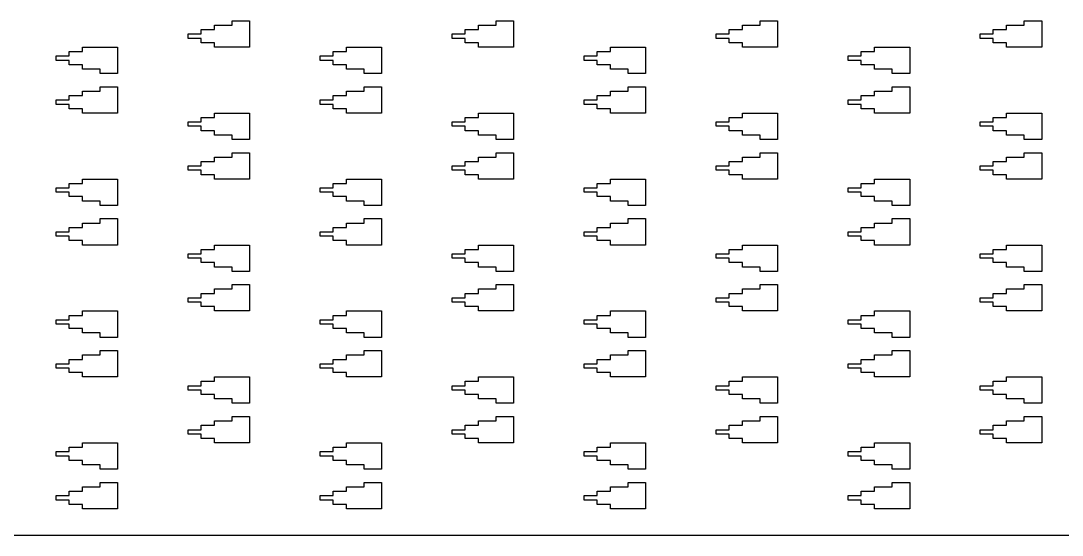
# Model space of a CAD drawing. Extents: x -38350 to 38650, y -35000 to 36000.
# Drawn here: x 992 to 1228.7, y -35000 to -34883 of the extents above; entities that cross this region are included whole.
import ezdxf

# ---------------------------------------------------------------- set-up
doc = ezdxf.new("R2010")
doc.units = 0
doc.header["$MEASUREMENT"] = 0

msp = doc.modelspace()

# ---------------------------------------------------------------- linework, layer by layer
for p, q in [((1040, -34884), (1040, -34883)), ((1040, -34883), (1044, -34883)), ((1044, -34883), (1044, -34889)), ((1100, -34884), (1100, -34883)), ((1100, -34883), (1104, -34883)), ((1104, -34883), (1104, -34889)), ((1160, -34884), (1160, -34883)), ((1160, -34883), (1164, -34883)), ((1164, -34883), (1164, -34889)), ((1220, -34884), (1220, -34883)), ((1220, -34883), (1224, -34883)), ((1224, -34883), (1224, -34889)), ((1033, -34886), (1033, -34885)), ((1033, -34885), (1036, -34885)), ((1036, -34885), (1036, -34884)), ((1036, -34884), (1040, -34884)), ((1093, -34886), (1093, -34885)), ((1093, -34885), (1096, -34885)), ((1096, -34885), (1096, -34884)), ((1096, -34884), (1100, -34884)), ((1153, -34886), (1153, -34885)), ((1153, -34885), (1156, -34885)), ((1156, -34885), (1156, -34884)), ((1156, -34884), (1160, -34884)), ((1213, -34886), (1213, -34885)), ((1213, -34885), (1216, -34885)), ((1216, -34885), (1216, -34884)), ((1216, -34884), (1220, -34884)), ((1030, -34887), (1030, -34886)), ((1030, -34886), (1033, -34886)), ((1033, -34887), (1030, -34887)), ((1033, -34888), (1033, -34887)), ((1036, -34888), (1033, -34888)), ((1036, -34889), (1036, -34888)), ((1090, -34887), (1090, -34886)), ((1090, -34886), (1093, -34886)), ((1093, -34887), (1090, -34887)), ((1093, -34888), (1093, -34887)), ((1096, -34888), (1093, -34888)), ((1096, -34889), (1096, -34888)), ((1150, -34887), (1150, -34886)), ((1150, -34886), (1153, -34886)), ((1153, -34887), (1150, -34887)), ((1153, -34888), (1153, -34887)), ((1156, -34888), (1153, -34888)), ((1156, -34889), (1156, -34888)), ((1210, -34887), (1210, -34886)), ((1210, -34886), (1213, -34886)), ((1213, -34887), (1210, -34887)), ((1213, -34888), (1213, -34887)), ((1216, -34888), (1213, -34888)), ((1216, -34889), (1216, -34888)), ((1003, -34891), (1003, -34890)), ((1003, -34890), (1006, -34890)), ((1006, -34890), (1006, -34889)), ((1006, -34889), (1014, -34889)), ((1014, -34889), (1014, -34895)), ((1044, -34889), (1036, -34889)), ((1063, -34891), (1063, -34890)), ((1063, -34890), (1066, -34890)), ((1066, -34890), (1066, -34889)), ((1066, -34889), (1074, -34889)), ((1074, -34889), (1074, -34895)), ((1104, -34889), (1096, -34889)), ((1123, -34891), (1123, -34890)), ((1123, -34890), (1126, -34890)), ((1126, -34890), (1126, -34889)), ((1126, -34889), (1134, -34889)), ((1134, -34889), (1134, -34895)), ((1164, -34889), (1156, -34889)), ((1183, -34891), (1183, -34890)), ((1183, -34890), (1186, -34890)), ((1186, -34890), (1186, -34889)), ((1186, -34889), (1194, -34889)), ((1194, -34889), (1194, -34895)), ((1224, -34889), (1216, -34889)), ((1000, -34892), (1000, -34891)), ((1000, -34891), (1003, -34891)), ((1003, -34892), (1000, -34892)), ((1003, -34893), (1003, -34892)), ((1060, -34892), (1060, -34891)), ((1060, -34891), (1063, -34891)), ((1063, -34892), (1060, -34892)), ((1063, -34893), (1063, -34892)), ((1120, -34892), (1120, -34891)), ((1120, -34891), (1123, -34891)), ((1123, -34892), (1120, -34892)), ((1123, -34893), (1123, -34892)), ((1180, -34892), (1180, -34891)), ((1180, -34891), (1183, -34891)), ((1183, -34892), (1180, -34892)), ((1183, -34893), (1183, -34892)), ((1006, -34893), (1003, -34893)), ((1006, -34894), (1006, -34893)), ((1010, -34894), (1006, -34894)), ((1010, -34895), (1010, -34894)), ((1014, -34895), (1010, -34895)), ((1066, -34893), (1063, -34893)), ((1066, -34894), (1066, -34893)), ((1070, -34894), (1066, -34894)), ((1070, -34895), (1070, -34894)), ((1074, -34895), (1070, -34895)), ((1126, -34893), (1123, -34893)), ((1126, -34894), (1126, -34893)), ((1130, -34894), (1126, -34894)), ((1130, -34895), (1130, -34894)), ((1134, -34895), (1130, -34895)), ((1186, -34893), (1183, -34893)), ((1186, -34894), (1186, -34893)), ((1190, -34894), (1186, -34894)), ((1190, -34895), (1190, -34894)), ((1194, -34895), (1190, -34895)), ((1003, -34901), (1003, -34900)), ((1003, -34900), (1006, -34900)), ((1006, -34900), (1006, -34899)), ((1006, -34899), (1010, -34899)), ((1010, -34899), (1010, -34898)), ((1010, -34898), (1014, -34898)), ((1014, -34898), (1014, -34904)), ((1063, -34901), (1063, -34900)), ((1063, -34900), (1066, -34900)), ((1066, -34900), (1066, -34899)), ((1066, -34899), (1070, -34899)), ((1070, -34899), (1070, -34898)), ((1070, -34898), (1074, -34898)), ((1074, -34898), (1074, -34904)), ((1123, -34901), (1123, -34900)), ((1123, -34900), (1126, -34900)), ((1126, -34900), (1126, -34899)), ((1126, -34899), (1130, -34899)), ((1130, -34899), (1130, -34898)), ((1130, -34898), (1134, -34898)), ((1134, -34898), (1134, -34904)), ((1183, -34901), (1183, -34900)), ((1183, -34900), (1186, -34900)), ((1186, -34900), (1186, -34899)), ((1186, -34899), (1190, -34899)), ((1190, -34899), (1190, -34898)), ((1190, -34898), (1194, -34898)), ((1194, -34898), (1194, -34904)), ((1000, -34902), (1000, -34901)), ((1000, -34901), (1003, -34901)), ((1003, -34902), (1000, -34902)), ((1003, -34903), (1003, -34902)), ((1060, -34902), (1060, -34901)), ((1060, -34901), (1063, -34901)), ((1063, -34902), (1060, -34902)), ((1063, -34903), (1063, -34902)), ((1120, -34902), (1120, -34901)), ((1120, -34901), (1123, -34901)), ((1123, -34902), (1120, -34902)), ((1123, -34903), (1123, -34902)), ((1180, -34902), (1180, -34901)), ((1180, -34901), (1183, -34901)), ((1183, -34902), (1180, -34902)), ((1183, -34903), (1183, -34902)), ((1006, -34903), (1003, -34903)), ((1006, -34904), (1006, -34903)), ((1014, -34904), (1006, -34904)), ((1036, -34905), (1036, -34904)), ((1036, -34904), (1044, -34904)), ((1044, -34904), (1044, -34910)), ((1066, -34903), (1063, -34903)), ((1066, -34904), (1066, -34903)), ((1074, -34904), (1066, -34904)), ((1096, -34905), (1096, -34904)), ((1096, -34904), (1104, -34904)), ((1104, -34904), (1104, -34910)), ((1126, -34903), (1123, -34903)), ((1126, -34904), (1126, -34903)), ((1134, -34904), (1126, -34904)), ((1156, -34905), (1156, -34904)), ((1156, -34904), (1164, -34904)), ((1164, -34904), (1164, -34910)), ((1186, -34903), (1183, -34903)), ((1186, -34904), (1186, -34903)), ((1194, -34904), (1186, -34904)), ((1216, -34905), (1216, -34904)), ((1216, -34904), (1224, -34904)), ((1224, -34904), (1224, -34910)), ((1030, -34907), (1030, -34906)), ((1030, -34906), (1033, -34906)), ((1033, -34907), (1030, -34907)), ((1033, -34906), (1033, -34905)), ((1033, -34905), (1036, -34905)), ((1033, -34908), (1033, -34907)), ((1090, -34907), (1090, -34906)), ((1090, -34906), (1093, -34906)), ((1093, -34907), (1090, -34907)), ((1093, -34906), (1093, -34905)), ((1093, -34905), (1096, -34905)), ((1093, -34908), (1093, -34907)), ((1150, -34907), (1150, -34906)), ((1150, -34906), (1153, -34906)), ((1153, -34907), (1150, -34907)), ((1153, -34906), (1153, -34905)), ((1153, -34905), (1156, -34905)), ((1153, -34908), (1153, -34907)), ((1210, -34907), (1210, -34906)), ((1210, -34906), (1213, -34906)), ((1213, -34907), (1210, -34907)), ((1213, -34906), (1213, -34905)), ((1213, -34905), (1216, -34905)), ((1213, -34908), (1213, -34907)), ((1036, -34908), (1033, -34908)), ((1036, -34909), (1036, -34908)), ((1040, -34909), (1036, -34909)), ((1040, -34910), (1040, -34909)), ((1096, -34908), (1093, -34908)), ((1096, -34909), (1096, -34908)), ((1100, -34909), (1096, -34909)), ((1100, -34910), (1100, -34909)), ((1156, -34908), (1153, -34908)), ((1156, -34909), (1156, -34908)), ((1160, -34909), (1156, -34909)), ((1160, -34910), (1160, -34909)), ((1216, -34908), (1213, -34908)), ((1216, -34909), (1216, -34908)), ((1220, -34909), (1216, -34909)), ((1220, -34910), (1220, -34909)), ((1044, -34910), (1040, -34910)), ((1104, -34910), (1100, -34910)), ((1164, -34910), (1160, -34910)), ((1224, -34910), (1220, -34910)), ((1036, -34915), (1036, -34914)), ((1036, -34914), (1040, -34914)), ((1040, -34914), (1040, -34913)), ((1040, -34913), (1044, -34913)), ((1044, -34913), (1044, -34919)), ((1096, -34915), (1096, -34914)), ((1096, -34914), (1100, -34914)), ((1100, -34914), (1100, -34913)), ((1100, -34913), (1104, -34913)), ((1104, -34913), (1104, -34919)), ((1156, -34915), (1156, -34914)), ((1156, -34914), (1160, -34914)), ((1160, -34914), (1160, -34913)), ((1160, -34913), (1164, -34913)), ((1164, -34913), (1164, -34919)), ((1216, -34915), (1216, -34914)), ((1216, -34914), (1220, -34914)), ((1220, -34914), (1220, -34913)), ((1220, -34913), (1224, -34913)), ((1224, -34913), (1224, -34919)), ((1030, -34917), (1030, -34916)), ((1030, -34916), (1033, -34916)), ((1033, -34916), (1033, -34915)), ((1033, -34915), (1036, -34915)), ((1090, -34917), (1090, -34916)), ((1090, -34916), (1093, -34916)), ((1093, -34916), (1093, -34915)), ((1093, -34915), (1096, -34915)), ((1150, -34917), (1150, -34916)), ((1150, -34916), (1153, -34916)), ((1153, -34916), (1153, -34915)), ((1153, -34915), (1156, -34915)), ((1210, -34917), (1210, -34916)), ((1210, -34916), (1213, -34916)), ((1213, -34916), (1213, -34915)), ((1213, -34915), (1216, -34915)), ((1033, -34917), (1030, -34917)), ((1033, -34918), (1033, -34917)), ((1036, -34918), (1033, -34918)), ((1036, -34919), (1036, -34918)), ((1093, -34917), (1090, -34917)), ((1093, -34918), (1093, -34917)), ((1096, -34918), (1093, -34918)), ((1096, -34919), (1096, -34918)), ((1153, -34917), (1150, -34917)), ((1153, -34918), (1153, -34917)), ((1156, -34918), (1153, -34918)), ((1156, -34919), (1156, -34918)), ((1213, -34917), (1210, -34917)), ((1213, -34918), (1213, -34917)), ((1216, -34918), (1213, -34918)), ((1216, -34919), (1216, -34918)), ((1000, -34922), (1000, -34921)), ((1000, -34921), (1003, -34921)), ((1003, -34921), (1003, -34920)), ((1003, -34920), (1006, -34920)), ((1006, -34920), (1006, -34919)), ((1006, -34919), (1014, -34919)), ((1014, -34919), (1014, -34925)), ((1044, -34919), (1036, -34919)), ((1060, -34922), (1060, -34921)), ((1060, -34921), (1063, -34921)), ((1063, -34921), (1063, -34920)), ((1063, -34920), (1066, -34920)), ((1066, -34920), (1066, -34919)), ((1066, -34919), (1074, -34919)), ((1074, -34919), (1074, -34925)), ((1104, -34919), (1096, -34919)), ((1120, -34922), (1120, -34921)), ((1120, -34921), (1123, -34921)), ((1123, -34921), (1123, -34920)), ((1123, -34920), (1126, -34920)), ((1126, -34920), (1126, -34919)), ((1126, -34919), (1134, -34919)), ((1134, -34919), (1134, -34925)), ((1164, -34919), (1156, -34919)), ((1180, -34922), (1180, -34921)), ((1180, -34921), (1183, -34921)), ((1183, -34921), (1183, -34920)), ((1183, -34920), (1186, -34920)), ((1186, -34920), (1186, -34919)), ((1186, -34919), (1194, -34919)), ((1194, -34919), (1194, -34925)), ((1224, -34919), (1216, -34919)), ((1003, -34922), (1000, -34922)), ((1003, -34923), (1003, -34922)), ((1006, -34923), (1003, -34923)), ((1006, -34924), (1006, -34923)), ((1063, -34922), (1060, -34922)), ((1063, -34923), (1063, -34922)), ((1066, -34923), (1063, -34923)), ((1066, -34924), (1066, -34923)), ((1123, -34922), (1120, -34922)), ((1123, -34923), (1123, -34922)), ((1126, -34923), (1123, -34923)), ((1126, -34924), (1126, -34923)), ((1183, -34922), (1180, -34922)), ((1183, -34923), (1183, -34922)), ((1186, -34923), (1183, -34923)), ((1186, -34924), (1186, -34923)), ((1010, -34924), (1006, -34924)), ((1010, -34925), (1010, -34924)), ((1014, -34925), (1010, -34925)), ((1070, -34924), (1066, -34924)), ((1070, -34925), (1070, -34924)), ((1074, -34925), (1070, -34925)), ((1130, -34924), (1126, -34924)), ((1130, -34925), (1130, -34924)), ((1134, -34925), (1130, -34925)), ((1190, -34924), (1186, -34924)), ((1190, -34925), (1190, -34924)), ((1194, -34925), (1190, -34925)), ((1010, -34929), (1010, -34928)), ((1010, -34928), (1014, -34928)), ((1014, -34928), (1014, -34934)), ((1070, -34929), (1070, -34928)), ((1070, -34928), (1074, -34928)), ((1074, -34928), (1074, -34934)), ((1130, -34929), (1130, -34928)), ((1130, -34928), (1134, -34928)), ((1134, -34928), (1134, -34934)), ((1190, -34929), (1190, -34928)), ((1190, -34928), (1194, -34928)), ((1194, -34928), (1194, -34934)), ((1003, -34931), (1003, -34930)), ((1003, -34930), (1006, -34930)), ((1006, -34930), (1006, -34929)), ((1006, -34929), (1010, -34929)), ((1063, -34931), (1063, -34930)), ((1063, -34930), (1066, -34930)), ((1066, -34930), (1066, -34929)), ((1066, -34929), (1070, -34929)), ((1123, -34931), (1123, -34930)), ((1123, -34930), (1126, -34930)), ((1126, -34930), (1126, -34929)), ((1126, -34929), (1130, -34929)), ((1183, -34931), (1183, -34930)), ((1183, -34930), (1186, -34930)), ((1186, -34930), (1186, -34929)), ((1186, -34929), (1190, -34929)), ((1000, -34932), (1000, -34931)), ((1000, -34931), (1003, -34931)), ((1003, -34932), (1000, -34932)), ((1003, -34933), (1003, -34932)), ((1006, -34933), (1003, -34933)), ((1006, -34934), (1006, -34933)), ((1060, -34932), (1060, -34931)), ((1060, -34931), (1063, -34931)), ((1063, -34932), (1060, -34932)), ((1063, -34933), (1063, -34932)), ((1066, -34933), (1063, -34933)), ((1066, -34934), (1066, -34933)), ((1120, -34932), (1120, -34931)), ((1120, -34931), (1123, -34931)), ((1123, -34932), (1120, -34932)), ((1123, -34933), (1123, -34932)), ((1126, -34933), (1123, -34933)), ((1126, -34934), (1126, -34933)), ((1180, -34932), (1180, -34931)), ((1180, -34931), (1183, -34931)), ((1183, -34932), (1180, -34932)), ((1183, -34933), (1183, -34932)), ((1186, -34933), (1183, -34933)), ((1186, -34934), (1186, -34933)), ((1014, -34934), (1006, -34934)), ((1033, -34936), (1033, -34935)), ((1033, -34935), (1036, -34935)), ((1036, -34935), (1036, -34934)), ((1036, -34934), (1044, -34934)), ((1044, -34934), (1044, -34940)), ((1074, -34934), (1066, -34934)), ((1093, -34936), (1093, -34935)), ((1093, -34935), (1096, -34935)), ((1096, -34935), (1096, -34934)), ((1096, -34934), (1104, -34934)), ((1104, -34934), (1104, -34940)), ((1134, -34934), (1126, -34934)), ((1153, -34936), (1153, -34935)), ((1153, -34935), (1156, -34935)), ((1156, -34935), (1156, -34934)), ((1156, -34934), (1164, -34934)), ((1164, -34934), (1164, -34940)), ((1194, -34934), (1186, -34934)), ((1213, -34936), (1213, -34935)), ((1213, -34935), (1216, -34935)), ((1216, -34935), (1216, -34934)), ((1216, -34934), (1224, -34934)), ((1224, -34934), (1224, -34940)), ((1030, -34937), (1030, -34936)), ((1030, -34936), (1033, -34936)), ((1033, -34937), (1030, -34937)), ((1033, -34938), (1033, -34937)), ((1090, -34937), (1090, -34936)), ((1090, -34936), (1093, -34936)), ((1093, -34937), (1090, -34937)), ((1093, -34938), (1093, -34937)), ((1150, -34937), (1150, -34936)), ((1150, -34936), (1153, -34936)), ((1153, -34937), (1150, -34937)), ((1153, -34938), (1153, -34937)), ((1210, -34937), (1210, -34936)), ((1210, -34936), (1213, -34936)), ((1213, -34937), (1210, -34937)), ((1213, -34938), (1213, -34937)), ((1036, -34938), (1033, -34938)), ((1036, -34939), (1036, -34938)), ((1040, -34939), (1036, -34939)), ((1040, -34940), (1040, -34939)), ((1044, -34940), (1040, -34940)), ((1096, -34938), (1093, -34938)), ((1096, -34939), (1096, -34938)), ((1100, -34939), (1096, -34939)), ((1100, -34940), (1100, -34939)), ((1104, -34940), (1100, -34940)), ((1156, -34938), (1153, -34938)), ((1156, -34939), (1156, -34938)), ((1160, -34939), (1156, -34939)), ((1160, -34940), (1160, -34939)), ((1164, -34940), (1160, -34940)), ((1216, -34938), (1213, -34938)), ((1216, -34939), (1216, -34938)), ((1220, -34939), (1216, -34939)), ((1220, -34940), (1220, -34939)), ((1224, -34940), (1220, -34940)), ((1033, -34946), (1033, -34945)), ((1033, -34945), (1036, -34945)), ((1036, -34945), (1036, -34944)), ((1036, -34944), (1040, -34944)), ((1040, -34944), (1040, -34943)), ((1040, -34943), (1044, -34943)), ((1044, -34943), (1044, -34949)), ((1093, -34946), (1093, -34945)), ((1093, -34945), (1096, -34945)), ((1096, -34945), (1096, -34944)), ((1096, -34944), (1100, -34944)), ((1100, -34944), (1100, -34943)), ((1100, -34943), (1104, -34943)), ((1104, -34943), (1104, -34949)), ((1153, -34946), (1153, -34945)), ((1153, -34945), (1156, -34945)), ((1156, -34945), (1156, -34944)), ((1156, -34944), (1160, -34944)), ((1160, -34944), (1160, -34943)), ((1160, -34943), (1164, -34943)), ((1164, -34943), (1164, -34949)), ((1213, -34946), (1213, -34945)), ((1213, -34945), (1216, -34945)), ((1216, -34945), (1216, -34944)), ((1216, -34944), (1220, -34944)), ((1220, -34944), (1220, -34943)), ((1220, -34943), (1224, -34943)), ((1224, -34943), (1224, -34949)), ((1030, -34947), (1030, -34946)), ((1030, -34946), (1033, -34946)), ((1033, -34947), (1030, -34947)), ((1033, -34948), (1033, -34947)), ((1090, -34947), (1090, -34946)), ((1090, -34946), (1093, -34946)), ((1093, -34947), (1090, -34947)), ((1093, -34948), (1093, -34947)), ((1150, -34947), (1150, -34946)), ((1150, -34946), (1153, -34946)), ((1153, -34947), (1150, -34947)), ((1153, -34948), (1153, -34947)), ((1210, -34947), (1210, -34946)), ((1210, -34946), (1213, -34946)), ((1213, -34947), (1210, -34947)), ((1213, -34948), (1213, -34947)), ((1006, -34950), (1006, -34949)), ((1006, -34949), (1014, -34949)), ((1014, -34949), (1014, -34955)), ((1036, -34948), (1033, -34948)), ((1036, -34949), (1036, -34948)), ((1044, -34949), (1036, -34949)), ((1066, -34950), (1066, -34949)), ((1066, -34949), (1074, -34949)), ((1074, -34949), (1074, -34955)), ((1096, -34948), (1093, -34948)), ((1096, -34949), (1096, -34948)), ((1104, -34949), (1096, -34949)), ((1126, -34950), (1126, -34949)), ((1126, -34949), (1134, -34949)), ((1134, -34949), (1134, -34955)), ((1156, -34948), (1153, -34948)), ((1156, -34949), (1156, -34948)), ((1164, -34949), (1156, -34949)), ((1186, -34950), (1186, -34949)), ((1186, -34949), (1194, -34949)), ((1194, -34949), (1194, -34955)), ((1216, -34948), (1213, -34948)), ((1216, -34949), (1216, -34948)), ((1224, -34949), (1216, -34949)), ((1000, -34952), (1000, -34951)), ((1000, -34951), (1003, -34951)), ((1003, -34952), (1000, -34952)), ((1003, -34951), (1003, -34950)), ((1003, -34950), (1006, -34950)), ((1003, -34953), (1003, -34952)), ((1060, -34952), (1060, -34951)), ((1060, -34951), (1063, -34951)), ((1063, -34952), (1060, -34952)), ((1063, -34951), (1063, -34950)), ((1063, -34950), (1066, -34950)), ((1063, -34953), (1063, -34952)), ((1120, -34952), (1120, -34951)), ((1120, -34951), (1123, -34951)), ((1123, -34952), (1120, -34952)), ((1123, -34951), (1123, -34950)), ((1123, -34950), (1126, -34950)), ((1123, -34953), (1123, -34952)), ((1180, -34952), (1180, -34951)), ((1180, -34951), (1183, -34951)), ((1183, -34952), (1180, -34952)), ((1183, -34951), (1183, -34950)), ((1183, -34950), (1186, -34950)), ((1183, -34953), (1183, -34952)), ((1006, -34953), (1003, -34953)), ((1006, -34954), (1006, -34953)), ((1010, -34954), (1006, -34954)), ((1010, -34955), (1010, -34954)), ((1066, -34953), (1063, -34953)), ((1066, -34954), (1066, -34953)), ((1070, -34954), (1066, -34954)), ((1070, -34955), (1070, -34954)), ((1126, -34953), (1123, -34953)), ((1126, -34954), (1126, -34953)), ((1130, -34954), (1126, -34954)), ((1130, -34955), (1130, -34954)), ((1186, -34953), (1183, -34953)), ((1186, -34954), (1186, -34953)), ((1190, -34954), (1186, -34954)), ((1190, -34955), (1190, -34954)), ((1014, -34955), (1010, -34955)), ((1074, -34955), (1070, -34955)), ((1134, -34955), (1130, -34955)), ((1194, -34955), (1190, -34955)), ((1006, -34960), (1006, -34959)), ((1006, -34959), (1010, -34959)), ((1010, -34959), (1010, -34958)), ((1010, -34958), (1014, -34958)), ((1014, -34958), (1014, -34964)), ((1066, -34960), (1066, -34959)), ((1066, -34959), (1070, -34959)), ((1070, -34959), (1070, -34958)), ((1070, -34958), (1074, -34958)), ((1074, -34958), (1074, -34964)), ((1126, -34960), (1126, -34959)), ((1126, -34959), (1130, -34959)), ((1130, -34959), (1130, -34958)), ((1130, -34958), (1134, -34958)), ((1134, -34958), (1134, -34964)), ((1186, -34960), (1186, -34959)), ((1186, -34959), (1190, -34959)), ((1190, -34959), (1190, -34958)), ((1190, -34958), (1194, -34958)), ((1194, -34958), (1194, -34964)), ((1000, -34962), (1000, -34961)), ((1000, -34961), (1003, -34961)), ((1003, -34961), (1003, -34960)), ((1003, -34960), (1006, -34960)), ((1060, -34962), (1060, -34961)), ((1060, -34961), (1063, -34961)), ((1063, -34961), (1063, -34960)), ((1063, -34960), (1066, -34960)), ((1120, -34962), (1120, -34961)), ((1120, -34961), (1123, -34961)), ((1123, -34961), (1123, -34960)), ((1123, -34960), (1126, -34960)), ((1180, -34962), (1180, -34961)), ((1180, -34961), (1183, -34961)), ((1183, -34961), (1183, -34960)), ((1183, -34960), (1186, -34960)), ((1003, -34962), (1000, -34962)), ((1003, -34963), (1003, -34962)), ((1006, -34963), (1003, -34963)), ((1006, -34964), (1006, -34963)), ((1063, -34962), (1060, -34962)), ((1063, -34963), (1063, -34962)), ((1066, -34963), (1063, -34963)), ((1066, -34964), (1066, -34963)), ((1123, -34962), (1120, -34962)), ((1123, -34963), (1123, -34962)), ((1126, -34963), (1123, -34963)), ((1126, -34964), (1126, -34963)), ((1183, -34962), (1180, -34962)), ((1183, -34963), (1183, -34962)), ((1186, -34963), (1183, -34963)), ((1186, -34964), (1186, -34963)), ((1014, -34964), (1006, -34964)), ((1030, -34967), (1030, -34966)), ((1030, -34966), (1033, -34966)), ((1033, -34966), (1033, -34965)), ((1033, -34965), (1036, -34965)), ((1036, -34965), (1036, -34964)), ((1036, -34964), (1044, -34964)), ((1044, -34964), (1044, -34970)), ((1074, -34964), (1066, -34964)), ((1090, -34967), (1090, -34966)), ((1090, -34966), (1093, -34966)), ((1093, -34966), (1093, -34965)), ((1093, -34965), (1096, -34965)), ((1096, -34965), (1096, -34964)), ((1096, -34964), (1104, -34964)), ((1104, -34964), (1104, -34970)), ((1134, -34964), (1126, -34964)), ((1150, -34967), (1150, -34966)), ((1150, -34966), (1153, -34966)), ((1153, -34966), (1153, -34965)), ((1153, -34965), (1156, -34965)), ((1156, -34965), (1156, -34964)), ((1156, -34964), (1164, -34964)), ((1164, -34964), (1164, -34970)), ((1194, -34964), (1186, -34964)), ((1210, -34967), (1210, -34966)), ((1210, -34966), (1213, -34966)), ((1213, -34966), (1213, -34965)), ((1213, -34965), (1216, -34965)), ((1216, -34965), (1216, -34964)), ((1216, -34964), (1224, -34964)), ((1224, -34964), (1224, -34970)), ((1033, -34967), (1030, -34967)), ((1033, -34968), (1033, -34967)), ((1036, -34968), (1033, -34968)), ((1036, -34969), (1036, -34968)), ((1093, -34967), (1090, -34967)), ((1093, -34968), (1093, -34967)), ((1096, -34968), (1093, -34968)), ((1096, -34969), (1096, -34968)), ((1153, -34967), (1150, -34967)), ((1153, -34968), (1153, -34967)), ((1156, -34968), (1153, -34968)), ((1156, -34969), (1156, -34968)), ((1213, -34967), (1210, -34967)), ((1213, -34968), (1213, -34967)), ((1216, -34968), (1213, -34968)), ((1216, -34969), (1216, -34968)), ((1040, -34969), (1036, -34969)), ((1040, -34970), (1040, -34969)), ((1044, -34970), (1040, -34970)), ((1100, -34969), (1096, -34969)), ((1100, -34970), (1100, -34969)), ((1104, -34970), (1100, -34970)), ((1160, -34969), (1156, -34969)), ((1160, -34970), (1160, -34969)), ((1164, -34970), (1160, -34970)), ((1220, -34969), (1216, -34969)), ((1220, -34970), (1220, -34969)), ((1224, -34970), (1220, -34970)), ((1040, -34974), (1040, -34973)), ((1040, -34973), (1044, -34973)), ((1044, -34973), (1044, -34979)), ((1100, -34974), (1100, -34973)), ((1100, -34973), (1104, -34973)), ((1104, -34973), (1104, -34979)), ((1160, -34974), (1160, -34973)), ((1160, -34973), (1164, -34973)), ((1164, -34973), (1164, -34979)), ((1220, -34974), (1220, -34973)), ((1220, -34973), (1224, -34973)), ((1224, -34973), (1224, -34979)), ((1033, -34976), (1033, -34975)), ((1033, -34975), (1036, -34975)), ((1036, -34975), (1036, -34974)), ((1036, -34974), (1040, -34974)), ((1093, -34976), (1093, -34975)), ((1093, -34975), (1096, -34975)), ((1096, -34975), (1096, -34974)), ((1096, -34974), (1100, -34974)), ((1153, -34976), (1153, -34975)), ((1153, -34975), (1156, -34975)), ((1156, -34975), (1156, -34974)), ((1156, -34974), (1160, -34974)), ((1213, -34976), (1213, -34975)), ((1213, -34975), (1216, -34975)), ((1216, -34975), (1216, -34974)), ((1216, -34974), (1220, -34974)), ((1030, -34977), (1030, -34976)), ((1030, -34976), (1033, -34976)), ((1033, -34977), (1030, -34977)), ((1033, -34978), (1033, -34977)), ((1036, -34978), (1033, -34978)), ((1036, -34979), (1036, -34978)), ((1090, -34977), (1090, -34976)), ((1090, -34976), (1093, -34976)), ((1093, -34977), (1090, -34977)), ((1093, -34978), (1093, -34977)), ((1096, -34978), (1093, -34978)), ((1096, -34979), (1096, -34978)), ((1150, -34977), (1150, -34976)), ((1150, -34976), (1153, -34976)), ((1153, -34977), (1150, -34977)), ((1153, -34978), (1153, -34977)), ((1156, -34978), (1153, -34978)), ((1156, -34979), (1156, -34978)), ((1210, -34977), (1210, -34976)), ((1210, -34976), (1213, -34976)), ((1213, -34977), (1210, -34977)), ((1213, -34978), (1213, -34977)), ((1216, -34978), (1213, -34978)), ((1216, -34979), (1216, -34978)), ((1003, -34981), (1003, -34980)), ((1003, -34980), (1006, -34980)), ((1006, -34980), (1006, -34979)), ((1006, -34979), (1014, -34979)), ((1014, -34979), (1014, -34985)), ((1044, -34979), (1036, -34979)), ((1063, -34981), (1063, -34980)), ((1063, -34980), (1066, -34980)), ((1066, -34980), (1066, -34979)), ((1066, -34979), (1074, -34979)), ((1074, -34979), (1074, -34985)), ((1104, -34979), (1096, -34979)), ((1123, -34981), (1123, -34980)), ((1123, -34980), (1126, -34980)), ((1126, -34980), (1126, -34979)), ((1126, -34979), (1134, -34979)), ((1134, -34979), (1134, -34985)), ((1164, -34979), (1156, -34979)), ((1183, -34981), (1183, -34980)), ((1183, -34980), (1186, -34980)), ((1186, -34980), (1186, -34979)), ((1186, -34979), (1194, -34979)), ((1194, -34979), (1194, -34985)), ((1224, -34979), (1216, -34979)), ((1000, -34982), (1000, -34981)), ((1000, -34981), (1003, -34981)), ((1003, -34982), (1000, -34982)), ((1003, -34983), (1003, -34982)), ((1060, -34982), (1060, -34981)), ((1060, -34981), (1063, -34981)), ((1063, -34982), (1060, -34982)), ((1063, -34983), (1063, -34982)), ((1120, -34982), (1120, -34981)), ((1120, -34981), (1123, -34981)), ((1123, -34982), (1120, -34982)), ((1123, -34983), (1123, -34982)), ((1180, -34982), (1180, -34981)), ((1180, -34981), (1183, -34981)), ((1183, -34982), (1180, -34982)), ((1183, -34983), (1183, -34982)), ((1006, -34983), (1003, -34983)), ((1006, -34984), (1006, -34983)), ((1010, -34984), (1006, -34984)), ((1010, -34985), (1010, -34984)), ((1014, -34985), (1010, -34985)), ((1066, -34983), (1063, -34983)), ((1066, -34984), (1066, -34983)), ((1070, -34984), (1066, -34984)), ((1070, -34985), (1070, -34984)), ((1074, -34985), (1070, -34985)), ((1126, -34983), (1123, -34983)), ((1126, -34984), (1126, -34983)), ((1130, -34984), (1126, -34984)), ((1130, -34985), (1130, -34984)), ((1134, -34985), (1130, -34985)), ((1186, -34983), (1183, -34983)), ((1186, -34984), (1186, -34983)), ((1190, -34984), (1186, -34984)), ((1190, -34985), (1190, -34984)), ((1194, -34985), (1190, -34985)), ((1006, -34990), (1006, -34989)), ((1006, -34989), (1010, -34989)), ((1010, -34989), (1010, -34988)), ((1010, -34988), (1014, -34988)), ((1014, -34988), (1014, -34994)), ((1066, -34990), (1066, -34989)), ((1066, -34989), (1070, -34989)), ((1070, -34989), (1070, -34988)), ((1070, -34988), (1074, -34988)), ((1074, -34988), (1074, -34994)), ((1126, -34990), (1126, -34989)), ((1126, -34989), (1130, -34989)), ((1130, -34989), (1130, -34988)), ((1130, -34988), (1134, -34988)), ((1134, -34988), (1134, -34994)), ((1186, -34990), (1186, -34989)), ((1186, -34989), (1190, -34989)), ((1190, -34989), (1190, -34988)), ((1190, -34988), (1194, -34988)), ((1194, -34988), (1194, -34994)), ((1000, -34992), (1000, -34991)), ((1000, -34991), (1003, -34991)), ((1003, -34992), (1000, -34992)), ((1003, -34991), (1003, -34990)), ((1003, -34990), (1006, -34990)), ((1003, -34993), (1003, -34992)), ((1060, -34992), (1060, -34991)), ((1060, -34991), (1063, -34991)), ((1063, -34992), (1060, -34992)), ((1063, -34991), (1063, -34990)), ((1063, -34990), (1066, -34990)), ((1063, -34993), (1063, -34992)), ((1120, -34992), (1120, -34991)), ((1120, -34991), (1123, -34991)), ((1123, -34992), (1120, -34992)), ((1123, -34991), (1123, -34990)), ((1123, -34990), (1126, -34990)), ((1123, -34993), (1123, -34992)), ((1180, -34992), (1180, -34991)), ((1180, -34991), (1183, -34991)), ((1183, -34992), (1180, -34992)), ((1183, -34991), (1183, -34990)), ((1183, -34990), (1186, -34990)), ((1183, -34993), (1183, -34992)), ((1006, -34993), (1003, -34993)), ((1006, -34994), (1006, -34993)), ((1014, -34994), (1006, -34994)), ((1066, -34993), (1063, -34993)), ((1066, -34994), (1066, -34993)), ((1074, -34994), (1066, -34994)), ((1126, -34993), (1123, -34993)), ((1126, -34994), (1126, -34993)), ((1134, -34994), (1126, -34994)), ((1186, -34993), (1183, -34993)), ((1186, -34994), (1186, -34993)), ((1194, -34994), (1186, -34994)), ((-4500, -35000), (7500, -35000))]:
    msp.add_line(p, q)

doc.saveas('drawing.dxf')
